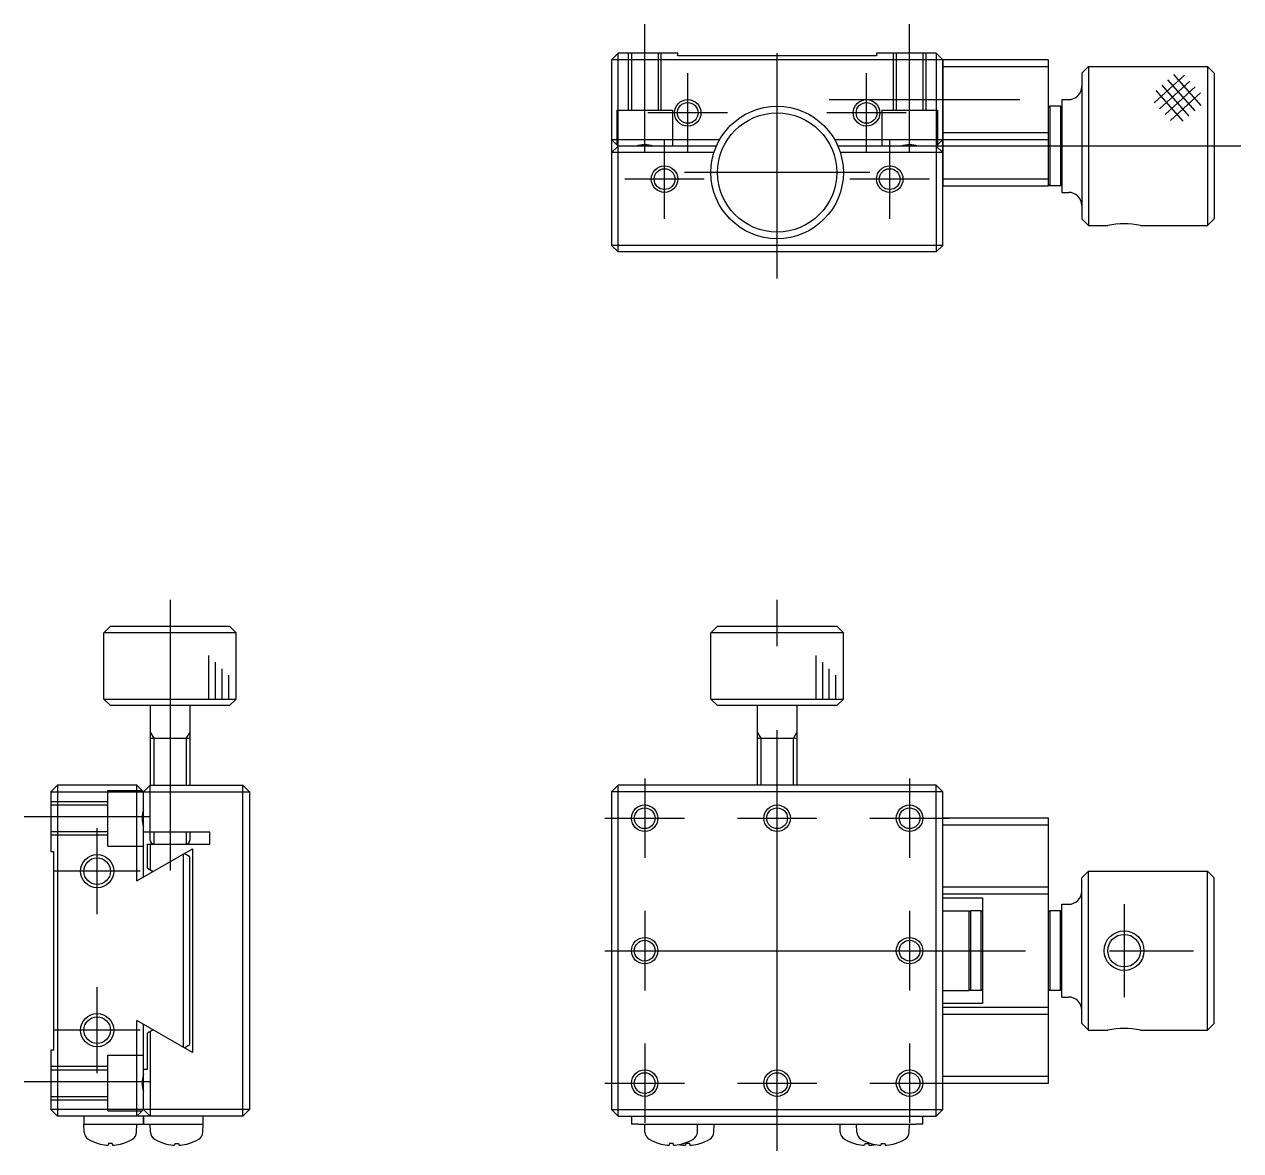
# Model space of a CAD drawing. Extents: x 1 to 221, y 0 to 139.
# Drawn here: x 31.8 to 123.6, y 54.2 to 139.2 of the extents above; entities that cross this region are included whole.
import ezdxf

# ---------------------------------------------------------------- set-up
doc = ezdxf.new("R2010")
doc.units = 0
doc.linetypes.add('CENTER', pattern=[50.8, 31.75, -6.35, 6.35, -6.35])
doc.linetypes.add('DASHED', pattern=[19.05, 12.7, -6.35])
doc.layers.get('0').update_dxf_attribs({"linetype": 'CONTINUOUS'})
doc.layers.add('CENTER', color=1, linetype='CENTER')

msp = doc.modelspace()

# ---------------------------------------------------------------- linework, layer by layer
at = {"color": 7, "linetype": 'CONTINUOUS'}
for p, q in [((76.149, 136.529), (76.649, 137.029)), ((76.649, 122.029), (76.649, 137.029)), ((81.149, 137.029), (76.649, 137.029)), ((81.149, 136.829), (81.149, 137.029)), ((100.649, 137.029), (96.149, 137.029)), ((96.149, 137.029), (96.149, 136.829)), ((100.649, 137.029), (101.149, 136.529)), ((100.649, 137.029), (100.649, 122.029)), ((76.149, 136.529), (76.149, 129.529)), ((101.149, 136.529), (76.149, 136.529)), ((96.149, 136.829), (81.149, 136.829)), ((101.149, 129.529), (101.149, 136.529)), ((101.149, 136.529), (101.149, 127.029)), ((109.149, 136.529), (101.149, 136.529)), ((101.149, 136.029), (109.149, 136.029)), ((109.149, 127.029), (109.149, 136.529)), ((111.649, 135.529), (112.149, 136.029)), ((112.149, 136.029), (112.149, 124.029)), ((112.149, 136.029), (121.149, 136.029)), ((121.149, 136.029), (121.149, 124.029)), ((121.649, 135.529), (121.149, 136.029)), ((111.649, 135.529), (111.649, 124.529)), ((121.649, 135.529), (121.649, 124.529)), ((110.149, 133.529), (110.149, 126.529)), ((110.149, 133.529), (110.649, 133.529)), ((109.149, 132.929), (109.249, 133.029)), ((109.249, 133.029), (109.249, 127.029)), ((110.049, 133.029), (109.249, 133.029)), ((110.049, 133.029), (110.049, 127.029)), ((110.149, 132.929), (110.049, 133.029)), ((76.649, 130.029), (76.149, 130.529)), ((76.149, 130.529), (84.319, 130.529)), ((92.98, 130.529), (101.149, 130.529)), ((101.149, 130.529), (100.649, 130.029)), ((109.149, 131.029), (101.149, 131.029)), ((101.149, 130.529), (109.149, 130.529)), ((76.149, 129.529), (76.649, 130.029)), ((83.88, 129.529), (76.149, 129.529)), ((76.149, 129.529), (76.149, 122.529)), ((84.067, 130.029), (76.649, 130.029)), ((100.649, 130.029), (93.232, 130.029)), ((101.149, 129.529), (93.419, 129.529)), ((100.649, 130.029), (101.149, 129.529)), ((101.149, 122.529), (101.149, 129.529)), ((109.149, 127.529), (101.149, 127.529)), ((101.149, 127.029), (109.149, 127.029)), ((109.149, 127.129), (109.249, 127.029)), ((110.049, 127.029), (109.249, 127.029)), ((110.149, 127.129), (110.049, 127.029)), ((110.149, 126.529), (110.649, 126.529)), ((111.649, 124.529), (112.149, 124.029)), ((112.149, 124.029), (113.62, 124.029)), ((116.079, 124.029), (121.149, 124.029)), ((121.649, 124.529), (121.149, 124.029)), ((76.649, 122.029), (76.149, 122.529)), ((101.149, 122.529), (76.149, 122.529)), ((101.149, 122.529), (100.649, 122.029)), ((100.649, 122.029), (76.649, 122.029)), ((38.309, 93.775), (37.809, 93.275)), ((38.309, 93.775), (47.309, 93.775)), ((47.309, 93.775), (47.809, 93.275)), ((84.149, 93.775), (83.649, 93.275)), ((84.149, 93.775), (93.149, 93.775)), ((93.149, 93.775), (93.649, 93.275)), ((47.809, 93.275), (37.809, 93.275)), ((37.809, 88.275), (37.809, 93.275)), ((47.809, 88.275), (47.809, 93.275)), ((93.649, 93.275), (83.649, 93.275)), ((83.649, 88.275), (83.649, 93.275)), ((93.649, 88.275), (93.649, 93.275)), ((37.809, 88.275), (47.809, 88.275)), ((38.309, 87.775), (37.809, 88.275)), ((47.309, 87.775), (47.809, 88.275)), ((83.649, 88.275), (93.649, 88.275)), ((84.149, 87.775), (83.649, 88.275)), ((93.149, 87.775), (93.649, 88.275)), ((47.309, 87.775), (38.309, 87.775)), ((41.309, 87.775), (41.309, 81.775)), ((44.309, 87.775), (44.309, 81.775)), ((93.149, 87.775), (84.149, 87.775)), ((87.149, 87.775), (87.149, 81.775)), ((90.149, 87.775), (90.149, 81.775)), ((41.309, 85.317), (44.309, 85.317)), ((87.149, 85.317), (90.149, 85.317)), ((33.809, 81.275), (34.309, 81.775)), ((34.309, 81.775), (34.309, 56.775)), ((40.309, 81.775), (34.309, 81.775)), ((40.309, 81.775), (40.809, 81.275)), ((40.309, 74.542), (40.309, 81.775)), ((41.309, 81.775), (40.809, 81.275)), ((41.309, 77.617), (41.309, 81.775)), ((41.309, 81.775), (48.309, 81.775)), ((48.309, 56.775), (48.309, 81.775)), ((48.809, 81.275), (48.309, 81.775)), ((76.149, 81.275), (76.649, 81.775)), ((76.649, 56.775), (76.649, 81.775)), ((100.649, 81.775), (76.649, 81.775)), ((100.649, 56.775), (100.649, 81.775)), ((100.649, 81.775), (101.149, 81.275)), ((33.809, 81.275), (48.809, 81.275)), ((33.809, 81.275), (33.809, 76.775)), ((40.809, 74.831), (40.809, 81.275)), ((48.809, 81.275), (48.809, 57.275)), ((76.149, 81.275), (76.149, 57.275)), ((101.149, 81.275), (76.149, 81.275)), ((101.149, 57.275), (101.149, 81.275)), ((109.149, 79.275), (101.149, 79.275)), ((109.149, 59.275), (109.149, 79.275)), ((45.809, 78.217), (40.809, 78.217)), ((44.309, 78.217), (44.309, 77.617)), ((45.809, 77.317), (45.809, 78.217)), ((101.149, 78.775), (109.149, 78.775)), ((41.109, 77.317), (45.809, 77.317)), ((41.109, 75.504), (41.109, 77.317)), ((41.309, 77.317), (41.309, 75.388)), ((33.809, 76.775), (34.009, 76.775)), ((34.009, 76.775), (34.009, 61.775)), ((40.309, 74.542), (44.509, 76.967)), ((43.809, 76.563), (43.809, 61.987)), ((44.309, 76.351), (43.876, 76.601)), ((44.309, 62.199), (44.309, 76.351)), ((44.509, 76.967), (44.509, 61.583)), ((41.109, 75.504), (41.542, 75.254)), ((111.649, 74.775), (112.149, 75.275)), ((111.649, 63.775), (111.649, 74.775)), ((112.149, 63.275), (112.149, 75.275)), ((112.149, 75.275), (121.149, 75.275)), ((121.149, 63.275), (121.149, 75.275)), ((121.649, 74.775), (121.149, 75.275)), ((121.649, 63.775), (121.649, 74.775)), ((109.149, 74.075), (101.149, 74.075)), ((101.149, 73.575), (109.149, 73.575)), ((101.149, 73.275), (104.149, 73.275)), ((104.149, 73.275), (104.149, 65.275)), ((110.149, 65.775), (110.149, 72.775)), ((110.149, 72.775), (110.649, 72.775)), ((101.149, 72.275), (103.149, 72.275)), ((103.149, 72.175), (103.249, 72.275)), ((103.149, 66.275), (103.149, 72.275)), ((103.249, 72.275), (103.249, 66.275)), ((104.049, 72.275), (103.249, 72.275)), ((104.049, 66.275), (104.049, 72.275)), ((104.149, 72.175), (104.049, 72.275)), ((109.149, 72.175), (109.249, 72.275)), ((109.249, 72.275), (109.249, 66.275)), ((110.049, 72.275), (109.249, 72.275)), ((110.049, 66.275), (110.049, 72.275)), ((110.149, 72.175), (110.049, 72.275)), ((101.149, 66.275), (103.149, 66.275)), ((103.149, 66.375), (103.249, 66.275)), ((104.049, 66.275), (103.249, 66.275)), ((104.149, 66.375), (104.049, 66.275)), ((109.149, 66.375), (109.249, 66.275)), ((110.049, 66.275), (109.249, 66.275)), ((110.149, 66.375), (110.049, 66.275)), ((104.149, 65.275), (101.149, 65.275)), ((110.149, 65.775), (110.649, 65.775)), ((109.149, 64.975), (101.149, 64.975)), ((101.149, 64.475), (109.149, 64.475)), ((44.509, 61.583), (40.309, 64.008)), ((40.309, 56.775), (40.309, 64.008)), ((40.809, 57.275), (40.809, 63.72)), ((111.649, 63.775), (112.149, 63.275)), ((121.649, 63.775), (121.149, 63.275)), ((41.542, 63.296), (41.109, 63.046)), ((41.109, 60.333), (41.109, 63.046)), ((41.309, 63.162), (41.309, 56.775)), ((112.149, 63.275), (113.62, 63.275)), ((116.079, 63.275), (121.149, 63.275)), ((33.809, 61.775), (33.809, 57.275)), ((34.009, 61.775), (33.809, 61.775)), ((43.876, 61.949), (44.309, 62.199)), ((48.809, 61.775), (48.809, 57.275)), ((40.809, 60.333), (41.109, 60.333)), ((40.809, 57.275), (40.809, 60.333)), ((109.149, 59.775), (101.149, 59.775)), ((101.149, 59.275), (109.149, 59.275)), ((34.309, 56.775), (33.809, 57.275)), ((48.809, 57.275), (33.809, 57.275)), ((40.809, 57.275), (40.309, 56.775)), ((40.809, 57.275), (41.309, 56.775)), ((48.309, 56.775), (48.809, 57.275)), ((76.149, 57.275), (101.149, 57.275)), ((76.649, 56.775), (76.149, 57.275)), ((101.149, 57.275), (100.649, 56.775)), ((48.309, 56.775), (34.309, 56.775)), ((36.309, 56.775), (36.309, 56.175)), ((36.309, 56.175), (45.309, 56.175)), ((36.33, 55.571), (36.309, 56.175)), ((40.287, 55.571), (40.309, 56.175)), ((40.809, 56.775), (40.809, 56.175)), ((40.809, 56.175), (40.809, 56.775)), ((41.33, 55.571), (41.309, 56.175)), ((45.287, 55.571), (45.309, 56.175)), ((45.309, 56.175), (45.309, 56.775)), ((76.649, 56.775), (100.649, 56.775)), ((77.649, 56.775), (77.649, 56.175)), ((78.149, 56.175), (77.649, 56.175)), ((78.149, 56.175), (99.149, 56.175)), ((78.671, 55.571), (78.649, 56.175)), ((82.628, 55.571), (82.649, 56.175)), ((83.878, 55.571), (83.899, 56.175)), ((93.421, 55.571), (93.399, 56.175)), ((94.671, 55.571), (94.649, 56.175)), ((98.628, 55.571), (98.649, 56.175)), ((99.649, 56.175), (99.149, 56.175)), ((99.649, 56.175), (99.649, 56.775)), ((37.391, 54.712), (37.39, 54.712)), ((38.17, 54.712), (38.146, 54.592)), ((38.447, 54.712), (38.17, 54.712)), ((38.447, 54.712), (38.471, 54.592)), ((39.227, 54.712), (39.226, 54.712)), ((42.39, 54.712), (42.391, 54.712)), ((43.17, 54.712), (43.146, 54.592)), ((43.17, 54.712), (43.447, 54.712)), ((43.447, 54.712), (43.471, 54.592)), ((44.226, 54.712), (44.227, 54.712)), ((79.732, 54.712), (79.731, 54.712)), ((80.511, 54.712), (80.487, 54.592)), ((80.788, 54.712), (80.511, 54.712)), ((80.788, 54.712), (80.812, 54.592)), ((81.568, 54.712), (81.567, 54.712)), ((81.761, 54.712), (81.737, 54.592)), ((82.038, 54.712), (81.761, 54.712)), ((82.038, 54.712), (82.062, 54.592)), ((82.818, 54.712), (82.817, 54.712)), ((94.481, 54.712), (94.482, 54.712)), ((95.261, 54.712), (95.237, 54.592)), ((95.261, 54.712), (95.538, 54.712)), ((95.538, 54.712), (95.562, 54.592)), ((95.731, 54.712), (95.732, 54.712)), ((96.511, 54.712), (96.487, 54.592)), ((96.511, 54.712), (96.788, 54.712)), ((96.788, 54.712), (96.812, 54.592)), ((97.567, 54.712), (97.568, 54.712))]:
    msp.add_line(p, q, dxfattribs=at)
at = {"color": 3, "linetype": 'DASHED'}
for p, q in [((77.399, 137.029), (77.399, 132.729)), ((77.643, 137.029), (77.643, 132.729)), ((79.656, 137.029), (79.656, 132.729)), ((79.899, 132.729), (79.899, 137.029)), ((97.399, 137.029), (97.399, 132.729)), ((97.643, 137.029), (97.643, 132.729)), ((99.656, 137.029), (99.656, 132.729)), ((99.899, 132.729), (99.899, 137.029)), ((76.549, 132.729), (80.749, 132.729)), ((76.549, 132.729), (76.549, 130.129)), ((80.749, 132.729), (80.749, 130.029)), ((96.549, 132.729), (100.749, 132.729)), ((96.549, 132.729), (96.549, 130.029)), ((100.749, 132.729), (100.749, 130.129)), ((38.109, 77.175), (38.109, 81.375)), ((38.109, 81.375), (40.709, 81.375)), ((38.109, 80.525), (33.809, 80.525)), ((33.809, 80.282), (38.109, 80.282)), ((33.809, 78.269), (38.109, 78.269)), ((33.809, 78.025), (38.109, 78.025)), ((38.109, 77.175), (40.809, 77.175)), ((38.109, 57.175), (38.109, 61.375)), ((38.109, 61.375), (40.809, 61.375)), ((38.109, 60.525), (33.809, 60.525)), ((33.809, 60.282), (38.109, 60.282)), ((33.809, 58.269), (38.109, 58.269)), ((33.809, 58.025), (38.109, 58.025)), ((38.109, 57.175), (40.709, 57.175))]:
    msp.add_line(p, q, dxfattribs=at)
at = {"color": 3, "linetype": 'CONTINUOUS'}
for p, q in [((117.125, 133.281), (119.417, 135.383)), ((118.137, 135.019), (120.194, 132.691)), ((118.587, 135.417), (120.643, 133.088)), ((117.238, 134.225), (119.294, 131.897)), ((117.531, 132.839), (119.814, 134.933)), ((117.687, 134.622), (119.744, 132.294)), ((117.936, 132.397), (120.211, 134.484)), ((118.342, 131.955), (120.609, 134.034)), ((45.749, 88.279), (45.749, 91.566)), ((46.249, 88.279), (46.249, 91.066)), ((91.59, 88.279), (91.59, 91.566)), ((92.09, 88.279), (92.09, 91.066)), ((46.749, 88.279), (46.749, 90.566)), ((47.249, 88.279), (47.249, 90.066)), ((92.59, 88.279), (92.59, 90.566)), ((93.09, 88.279), (93.09, 90.066)), ((41.309, 85.785), (41.579, 85.317)), ((44.309, 85.785), (44.038, 85.317)), ((87.149, 85.785), (87.42, 85.317)), ((90.149, 85.785), (89.879, 85.317)), ((41.579, 85.317), (41.579, 81.775)), ((44.038, 85.317), (44.038, 81.775)), ((87.42, 85.317), (87.42, 81.775)), ((89.879, 81.775), (89.879, 85.317)), ((41.579, 78.217), (41.579, 77.317)), ((44.038, 78.217), (44.038, 77.317))]:
    msp.add_line(p, q, dxfattribs=at)
for centre, radius in [((81.899, 132.529), 1), ((95.399, 132.529), 1), ((80.149, 127.529), 1), ((97.149, 127.529), 1), ((78.649, 79.275), 1), ((88.649, 79.275), 1), ((98.649, 79.275), 1), ((37.309, 75.275), 1.25), ((114.849, 69.275), 1.5), ((78.649, 69.275), 1), ((98.649, 69.275), 1), ((37.309, 63.275), 1.25), ((78.649, 59.275), 1), ((88.649, 59.275), 1), ((98.649, 59.275), 1)]:
    msp.add_circle(centre, radius, dxfattribs=at)
at = {"color": 7, "linetype": 'CONTINUOUS'}
for centre, radius in [((81.899, 132.529), 0.783), ((95.399, 132.529), 0.783), ((88.649, 128.029), 5), ((88.649, 128.029), 4.5), ((80.149, 127.529), 0.783), ((97.149, 127.529), 0.783), ((78.649, 79.275), 0.783), ((88.649, 79.275), 0.783), ((98.649, 79.275), 0.783), ((37.309, 75.275), 1.006), ((78.649, 69.275), 0.783), ((98.649, 69.275), 0.783), ((114.849, 69.275), 1.23), ((37.309, 63.275), 1.006), ((78.649, 59.275), 0.783), ((88.649, 59.275), 0.783), ((98.649, 59.275), 0.783)]:
    msp.add_circle(centre, radius, dxfattribs=at)
for centre, radius, start, end in [((110.649, 134.529), 1, 270, 0), ((78.649, 128.029), 2.1, 72.24721, 107.75279), ((98.649, 128.029), 2.1, 72.24721, 107.75279), ((110.649, 125.529), 1, 0, 90), ((114.849, 118.157), 6, 78.17538, 101.82462), ((42.809, 79.275), 2.1, 162.24721, 197.75279), ((41.609, 77.617), 0.3, 180, 270), ((44.009, 77.617), 0.3, 270, 0), ((110.649, 73.775), 1, 270, 0), ((110.649, 64.775), 1, 0, 90), ((114.849, 57.402), 6, 78.17538, 101.82462), ((42.809, 59.275), 2.1, 162.24721, 197.75279), ((36.969, 55.593), 0.64, 182, 238.45538), ((39.648, 55.593), 0.64, 301.54462, 358), ((41.969, 55.593), 0.64, 182, 238.45538), ((44.648, 55.593), 0.64, 301.54462, 358), ((79.31, 55.593), 0.64, 182, 238.45538), ((81.989, 55.593), 0.64, 301.54462, 358), ((83.239, 55.593), 0.64, 301.54462, 358), ((94.06, 55.593), 0.64, 182, 238.45538), ((95.31, 55.593), 0.64, 182, 238.45538), ((97.989, 55.593), 0.64, 301.54462, 358), ((38.309, 57.775), 3.2, 238.45538, 252.98882), ((37.39, 54.772), 0.06, 252.98882, 270), ((38.304, 57.784), 3.204, 253.44375, 264.89639), ((38.143, 55.972), 1.385, 264.89687, 265.3919), ((38.144, 55.983), 1.396, 265.38973, 265.88661), ((38.138, 55.901), 1.314, 265.88435, 266.40943), ((38.128, 55.742), 1.155, 266.40671, 266.99002), ((38.12, 55.589), 1.002, 266.99389, 267.63854), ((38.116, 55.512), 0.924, 267.64193, 267.97695), ((38.114, 55.446), 0.859, 267.97657, 268.32534), ((38.112, 55.372), 0.784, 268.32488, 268.69262), ((38.11, 55.29), 0.702, 268.69206, 269.08529), ((38.109, 55.204), 0.616, 269.08456, 269.5116), ((38.108, 55.115), 0.528, 269.51064, 269.98244), ((38.108, 55.032), 0.444, 269.98228, 270.51144), ((38.108, 54.98), 0.392, 270.51129, 271.08639), ((38.109, 54.928), 0.341, 271.08514, 271.71929), ((38.111, 54.876), 0.288, 271.71764, 272.43), ((38.113, 54.825), 0.237, 272.42775, 273.24443), ((38.116, 54.777), 0.189, 273.24124, 274.19906), ((38.119, 54.733), 0.145, 274.19438, 275.34722), ((38.123, 54.694), 0.106, 275.34003, 276.77023), ((38.127, 54.663), 0.0743, 276.76001, 278.5945), ((38.13, 54.641), 0.0521, 278.58717, 280.89234), ((38.133, 54.624), 0.0349, 280.87521, 283.85841), ((38.136, 54.611), 0.0218, 283.82582, 287.87013), ((38.139, 54.602), 0.0126, 287.81345, 293.59086), ((38.142, 54.597), 0.00663, 293.50228, 302.32022), ((38.143, 54.594), 0.00314, 302.16967, 316.63067), ((38.145, 54.593), 0.00149, 316.58172, 340.38167), ((38.473, 54.593), 0.00148, 199.66688, 223.33711), ((38.474, 54.594), 0.00311, 223.32271, 237.7343), ((38.476, 54.597), 0.00652, 237.5517, 246.4044), ((38.478, 54.602), 0.0125, 246.27823, 252.05167), ((38.481, 54.611), 0.0216, 251.98924, 256.02482), ((38.484, 54.623), 0.0345, 255.99053, 258.97289), ((38.487, 54.64), 0.0515, 258.95309, 261.25789), ((38.491, 54.661), 0.0731, 261.24585, 263.09224), ((38.494, 54.689), 0.101, 263.09054, 264.58571), ((38.498, 54.728), 0.14, 264.57747, 265.76815), ((38.501, 54.773), 0.185, 265.76293, 266.74174), ((38.504, 54.823), 0.235, 266.73824, 267.56499), ((38.506, 54.877), 0.289, 267.56254, 268.27753), ((38.508, 54.933), 0.345, 268.27576, 268.90724), ((38.509, 54.989), 0.401, 268.90591, 269.47436), ((38.509, 55.043), 0.455, 269.47333, 269.99411), ((38.509, 55.097), 0.509, 269.99439, 270.47722), ((38.509, 55.187), 0.599, 270.47684, 270.91042), ((38.507, 55.279), 0.691, 270.90961, 271.30521), ((38.505, 55.367), 0.78, 271.30459, 271.67156), ((38.503, 55.449), 0.861, 271.67107, 272.0166), ((38.5, 55.522), 0.934, 272.0162, 272.34601), ((38.498, 55.584), 0.997, 272.34567, 272.66442), ((38.495, 55.634), 1.047, 272.66413, 272.97573), ((38.491, 55.718), 1.13, 272.98166, 273.57741), ((38.481, 55.884), 1.297, 273.5748, 274.1087), ((38.473, 55.987), 1.4, 274.10784, 275.1029), ((38.313, 57.784), 3.204, 275.10361, 286.55625), ((39.227, 54.772), 0.06, 270, 287.01118), ((38.309, 57.775), 3.2, 287.01118, 301.54462), ((43.309, 57.775), 3.2, 238.45538, 252.98882), ((42.39, 54.772), 0.06, 252.98882, 270), ((43.304, 57.784), 3.204, 253.44375, 264.89639), ((43.144, 55.987), 1.4, 264.8971, 265.89216), ((43.137, 55.884), 1.297, 265.8913, 266.4252), ((43.126, 55.718), 1.13, 266.42259, 267.01834), ((43.122, 55.634), 1.047, 267.02427, 267.33587), ((43.119, 55.584), 0.997, 267.33558, 267.65433), ((43.117, 55.522), 0.934, 267.65399, 267.9838), ((43.114, 55.449), 0.861, 267.9834, 268.32893), ((43.112, 55.367), 0.78, 268.32844, 268.69541), ((43.11, 55.279), 0.691, 268.69479, 269.09039), ((43.109, 55.187), 0.599, 269.08958, 269.52316), ((43.108, 55.097), 0.509, 269.52278, 270.00561), ((43.108, 55.043), 0.455, 270.00589, 270.52667), ((43.108, 54.989), 0.401, 270.52564, 271.09409), ((43.109, 54.933), 0.345, 271.09276, 271.72424), ((43.111, 54.877), 0.289, 271.72247, 272.43746), ((43.113, 54.823), 0.235, 272.43501, 273.26176), ((43.116, 54.773), 0.185, 273.25826, 274.23707), ((43.12, 54.728), 0.14, 274.23185, 275.42253), ((43.123, 54.689), 0.101, 275.41429, 276.90946), ((43.127, 54.661), 0.0731, 276.90776, 278.75415), ((43.13, 54.64), 0.0515, 278.74211, 281.04691), ((43.133, 54.623), 0.0345, 281.02711, 284.00947), ((43.136, 54.611), 0.0216, 283.97518, 288.01076), ((43.139, 54.602), 0.0125, 287.94833, 293.72177), ((43.142, 54.597), 0.00652, 293.5956, 302.4483), ((43.143, 54.594), 0.00311, 302.2657, 316.67729), ((43.145, 54.593), 0.00148, 316.66289, 340.33312), ((43.473, 54.593), 0.00149, 199.61833, 223.41828), ((43.474, 54.594), 0.00314, 223.36933, 237.83033), ((43.476, 54.597), 0.00663, 237.67978, 246.49772), ((43.478, 54.602), 0.0126, 246.40914, 252.18655), ((43.481, 54.611), 0.0218, 252.12987, 256.17418), ((43.484, 54.624), 0.0349, 256.14159, 259.12479), ((43.487, 54.641), 0.0521, 259.10766, 261.41283), ((43.491, 54.663), 0.0743, 261.4055, 263.23999), ((43.494, 54.694), 0.106, 263.22977, 264.65997), ((43.498, 54.733), 0.145, 264.65278, 265.80562), ((43.501, 54.777), 0.189, 265.80094, 266.75876), ((43.504, 54.825), 0.237, 266.75557, 267.57225), ((43.506, 54.876), 0.288, 267.57, 268.28236), ((43.508, 54.928), 0.341, 268.28071, 268.91486), ((43.509, 54.98), 0.392, 268.91361, 269.48871), ((43.509, 55.032), 0.444, 269.48856, 270.01772), ((43.509, 55.115), 0.528, 270.01756, 270.48936), ((43.508, 55.204), 0.616, 270.4884, 270.91544), ((43.507, 55.29), 0.702, 270.91471, 271.30794), ((43.505, 55.372), 0.784, 271.30738, 271.67512), ((43.503, 55.446), 0.859, 271.67466, 272.02343), ((43.501, 55.512), 0.924, 272.02305, 272.35807), ((43.497, 55.589), 1.002, 272.36146, 273.00611), ((43.489, 55.742), 1.155, 273.00998, 273.59329), ((43.479, 55.901), 1.314, 273.59057, 274.11565), ((43.474, 55.983), 1.396, 274.11339, 274.61027), ((43.475, 55.972), 1.385, 274.6081, 275.10313), ((43.313, 57.784), 3.204, 275.10361, 286.55625), ((44.227, 54.772), 0.06, 270, 287.01118), ((43.309, 57.775), 3.2, 287.01118, 301.54462), ((80.649, 57.775), 3.2, 238.45538, 252.98882), ((79.731, 54.772), 0.06, 252.98882, 270), ((80.645, 57.784), 3.204, 253.44379, 264.89634), ((80.483, 55.972), 1.385, 264.89687, 265.3919), ((80.484, 55.983), 1.396, 265.38973, 265.88661), ((80.479, 55.901), 1.314, 265.88435, 266.40943), ((80.469, 55.742), 1.155, 266.40671, 266.99002), ((80.461, 55.589), 1.002, 266.99389, 267.63854), ((80.457, 55.512), 0.924, 267.64193, 267.97695), ((80.455, 55.446), 0.859, 267.97657, 268.32534), ((80.453, 55.372), 0.784, 268.32488, 268.69262), ((80.451, 55.29), 0.702, 268.69206, 269.08529), ((80.45, 55.204), 0.616, 269.08456, 269.5116), ((80.449, 55.115), 0.528, 269.51064, 269.98244), ((80.449, 55.032), 0.444, 269.98228, 270.51144), ((80.449, 54.98), 0.392, 270.51129, 271.08639), ((80.45, 54.928), 0.341, 271.08514, 271.71929), ((80.452, 54.876), 0.288, 271.71764, 272.43), ((80.454, 54.825), 0.237, 272.42775, 273.24443), ((80.457, 54.777), 0.189, 273.24124, 274.19906), ((80.46, 54.733), 0.145, 274.19438, 275.34722), ((80.464, 54.694), 0.106, 275.34003, 276.77023), ((80.467, 54.663), 0.0743, 276.76001, 278.5945), ((80.471, 54.641), 0.0521, 278.58717, 280.89234), ((80.474, 54.624), 0.0349, 280.87521, 283.85841), ((80.477, 54.611), 0.0218, 283.82582, 287.87013), ((80.48, 54.602), 0.0126, 287.81345, 293.59086), ((80.482, 54.597), 0.00663, 293.50228, 302.32022), ((80.484, 54.594), 0.00314, 302.16967, 316.63067), ((80.485, 54.593), 0.00149, 316.58172, 340.38167), ((80.813, 54.593), 0.00148, 199.66688, 223.33711), ((80.815, 54.594), 0.00311, 223.32271, 237.7343), ((80.816, 54.597), 0.00652, 237.5517, 246.4044), ((80.819, 54.602), 0.0125, 246.27823, 252.05167), ((80.822, 54.611), 0.0216, 251.98924, 256.02482), ((80.825, 54.623), 0.0345, 255.99053, 258.97289), ((80.828, 54.64), 0.0515, 258.95309, 261.25789), ((80.831, 54.661), 0.0731, 261.24585, 263.09224), ((80.835, 54.689), 0.101, 263.09054, 264.58571), ((80.838, 54.728), 0.14, 264.57747, 265.76815), ((80.842, 54.773), 0.185, 265.76293, 266.74174), ((80.845, 54.823), 0.235, 266.73824, 267.56499), ((80.847, 54.877), 0.289, 267.56254, 268.27753), ((80.849, 54.933), 0.345, 268.27576, 268.90724), ((80.85, 54.989), 0.401, 268.90591, 269.47436), ((80.85, 55.043), 0.455, 269.47333, 269.99411), ((80.85, 55.097), 0.509, 269.99439, 270.47722), ((80.85, 55.187), 0.599, 270.47684, 270.91042), ((80.848, 55.279), 0.691, 270.90961, 271.30521), ((80.846, 55.367), 0.78, 271.30459, 271.67156), ((80.844, 55.449), 0.861, 271.67107, 272.0166), ((80.841, 55.522), 0.934, 272.0162, 272.34601), ((80.839, 55.584), 0.997, 272.34567, 272.66442), ((80.836, 55.634), 1.047, 272.66413, 272.97573), ((80.832, 55.718), 1.13, 272.98166, 273.57741), ((80.822, 55.884), 1.297, 273.5748, 274.1087), ((80.814, 55.987), 1.4, 274.10784, 275.1029), ((80.654, 57.784), 3.204, 275.10364, 286.55623), ((81.896, 57.785), 3.206, 258.82838, 264.89512), ((81.568, 54.772), 0.06, 270, 287.01118), ((80.649, 57.775), 3.2, 287.01118, 301.54462), ((81.733, 55.972), 1.385, 264.89687, 265.3919), ((81.734, 55.983), 1.396, 265.38973, 265.88661), ((81.729, 55.901), 1.314, 265.88435, 266.40943), ((81.719, 55.742), 1.155, 266.40671, 266.99002), ((81.711, 55.589), 1.002, 266.99389, 267.63854), ((81.707, 55.512), 0.924, 267.64193, 267.97695), ((81.705, 55.446), 0.859, 267.97657, 268.32534), ((81.703, 55.372), 0.784, 268.32488, 268.69262), ((81.701, 55.29), 0.702, 268.69206, 269.08529), ((81.7, 55.204), 0.616, 269.08456, 269.5116), ((81.699, 55.115), 0.528, 269.51064, 269.98244), ((81.699, 55.032), 0.444, 269.98228, 270.51144), ((81.699, 54.98), 0.392, 270.51129, 271.08639), ((81.7, 54.928), 0.341, 271.08514, 271.71929), ((81.702, 54.876), 0.288, 271.71764, 272.43), ((81.704, 54.825), 0.237, 272.42775, 273.24443), ((81.707, 54.777), 0.189, 273.24124, 274.19906), ((81.71, 54.733), 0.145, 274.19438, 275.34722), ((81.714, 54.694), 0.106, 275.34003, 276.77023), ((81.717, 54.663), 0.0743, 276.76001, 278.5945), ((81.721, 54.641), 0.0521, 278.58717, 280.89234), ((81.724, 54.624), 0.0349, 280.87521, 283.85841), ((81.727, 54.611), 0.0218, 283.82582, 287.87013), ((81.73, 54.602), 0.0126, 287.81345, 293.59086), ((81.732, 54.597), 0.00663, 293.50228, 302.32022), ((81.734, 54.594), 0.00314, 302.16967, 316.63067), ((81.735, 54.593), 0.00149, 316.58172, 340.38167), ((82.063, 54.593), 0.00148, 199.66688, 223.33711), ((82.065, 54.594), 0.00311, 223.32271, 237.7343), ((82.066, 54.597), 0.00652, 237.5517, 246.4044), ((82.069, 54.602), 0.0125, 246.27823, 252.05167), ((82.072, 54.611), 0.0216, 251.98924, 256.02482), ((82.075, 54.623), 0.0345, 255.99053, 258.97289), ((82.078, 54.64), 0.0515, 258.95309, 261.25789), ((82.081, 54.661), 0.0731, 261.24585, 263.09224), ((82.085, 54.689), 0.101, 263.09054, 264.58571), ((82.088, 54.728), 0.14, 264.57747, 265.76815), ((82.092, 54.773), 0.185, 265.76293, 266.74174), ((82.095, 54.823), 0.235, 266.73824, 267.56499), ((82.097, 54.877), 0.289, 267.56254, 268.27753), ((82.099, 54.933), 0.345, 268.27576, 268.90724), ((82.1, 54.989), 0.401, 268.90591, 269.47436), ((82.1, 55.043), 0.455, 269.47333, 269.99411), ((82.1, 55.097), 0.509, 269.99439, 270.47722), ((82.1, 55.187), 0.599, 270.47684, 270.91042), ((82.098, 55.279), 0.691, 270.90961, 271.30521), ((82.096, 55.367), 0.78, 271.30459, 271.67156), ((82.094, 55.449), 0.861, 271.67107, 272.0166), ((82.091, 55.522), 0.934, 272.0162, 272.34601), ((82.089, 55.584), 0.997, 272.34567, 272.66442), ((82.086, 55.634), 1.047, 272.66413, 272.97573), ((82.082, 55.718), 1.13, 272.98166, 273.57741), ((82.072, 55.884), 1.297, 273.5748, 274.1087), ((82.064, 55.987), 1.4, 274.10784, 275.1029), ((81.904, 57.784), 3.204, 275.10364, 286.55623), ((82.818, 54.772), 0.06, 270, 287.01118), ((81.899, 57.775), 3.2, 287.01118, 301.54462), ((95.399, 57.775), 3.2, 238.45538, 252.98882), ((94.481, 54.772), 0.06, 252.98882, 270), ((95.395, 57.784), 3.204, 253.44377, 264.89636), ((96.649, 57.775), 3.2, 238.45538, 252.98882), ((95.235, 55.987), 1.4, 264.8971, 265.89216), ((95.227, 55.884), 1.297, 265.8913, 266.4252), ((95.217, 55.718), 1.13, 266.42259, 267.01834), ((95.213, 55.634), 1.047, 267.02427, 267.33587), ((95.21, 55.584), 0.997, 267.33558, 267.65433), ((95.208, 55.522), 0.934, 267.65399, 267.9838), ((95.205, 55.449), 0.861, 267.9834, 268.32893), ((95.203, 55.367), 0.78, 268.32844, 268.69541), ((95.201, 55.279), 0.691, 268.69479, 269.09039), ((95.199, 55.187), 0.599, 269.08958, 269.52316), ((95.199, 55.097), 0.509, 269.52278, 270.00561), ((95.199, 55.043), 0.455, 270.00589, 270.52667), ((95.199, 54.989), 0.401, 270.52564, 271.09409), ((95.2, 54.933), 0.345, 271.09276, 271.72424), ((95.202, 54.877), 0.289, 271.72247, 272.43746), ((95.204, 54.823), 0.235, 272.43501, 273.26176), ((95.207, 54.773), 0.185, 273.25826, 274.23707), ((95.21, 54.728), 0.14, 274.23185, 275.42253), ((95.214, 54.689), 0.101, 275.41429, 276.90946), ((95.218, 54.661), 0.0731, 276.90776, 278.75415), ((95.221, 54.64), 0.0515, 278.74211, 281.04691), ((95.224, 54.623), 0.0345, 281.02711, 284.00947), ((95.227, 54.611), 0.0216, 283.97518, 288.01076), ((95.23, 54.602), 0.0125, 287.94833, 293.72177), ((95.232, 54.597), 0.00652, 293.5956, 302.4483), ((95.234, 54.594), 0.00311, 302.2657, 316.67729), ((95.236, 54.593), 0.00148, 316.66289, 340.33312), ((95.565, 54.594), 0.00314, 223.36933, 237.83033), ((95.563, 54.593), 0.00149, 199.61833, 223.41828), ((95.567, 54.597), 0.00663, 237.67978, 246.49772), ((95.569, 54.602), 0.0126, 246.40914, 252.18655), ((95.572, 54.611), 0.0218, 252.12987, 256.17418), ((95.575, 54.624), 0.0349, 256.14159, 259.12479), ((95.578, 54.641), 0.0521, 259.10766, 261.41283), ((95.582, 54.663), 0.0743, 261.4055, 263.23999), ((95.585, 54.694), 0.106, 263.22977, 264.65997), ((95.589, 54.733), 0.145, 264.65278, 265.80562), ((95.592, 54.777), 0.189, 265.80094, 266.75876), ((95.595, 54.825), 0.237, 266.75557, 267.57225), ((95.597, 54.876), 0.288, 267.57, 268.28236), ((95.599, 54.928), 0.341, 268.28071, 268.91486), ((95.6, 54.98), 0.392, 268.91361, 269.48871), ((95.6, 55.032), 0.444, 269.48856, 270.01772), ((95.6, 55.115), 0.528, 270.01756, 270.48936), ((95.599, 55.204), 0.616, 270.4884, 270.91544), ((95.598, 55.29), 0.702, 270.91471, 271.30794), ((95.596, 55.372), 0.784, 271.30738, 271.67512), ((95.594, 55.446), 0.859, 271.67466, 272.02343), ((95.592, 55.512), 0.924, 272.02305, 272.35807), ((95.588, 55.589), 1.002, 272.36146, 273.00611), ((95.58, 55.742), 1.155, 273.00998, 273.59329), ((95.57, 55.901), 1.314, 273.59057, 274.11565), ((95.564, 55.983), 1.396, 274.11339, 274.61027), ((95.565, 55.972), 1.385, 274.6081, 275.10313), ((95.403, 57.785), 3.206, 275.10488, 281.17162), ((95.731, 54.772), 0.06, 252.98882, 270), ((96.645, 57.784), 3.204, 253.44377, 264.89636), ((96.485, 55.987), 1.4, 264.8971, 265.89216), ((96.477, 55.884), 1.297, 265.8913, 266.4252), ((96.467, 55.718), 1.13, 266.42259, 267.01834), ((96.463, 55.634), 1.047, 267.02427, 267.33587), ((96.46, 55.584), 0.997, 267.33558, 267.65433), ((96.458, 55.522), 0.934, 267.65399, 267.9838), ((96.455, 55.449), 0.861, 267.9834, 268.32893), ((96.453, 55.367), 0.78, 268.32844, 268.69541), ((96.451, 55.279), 0.691, 268.69479, 269.09039), ((96.449, 55.187), 0.599, 269.08958, 269.52316), ((96.449, 55.097), 0.509, 269.52278, 270.00561), ((96.449, 55.043), 0.455, 270.00589, 270.52667), ((96.449, 54.989), 0.401, 270.52564, 271.09409), ((96.45, 54.933), 0.345, 271.09276, 271.72424), ((96.452, 54.877), 0.289, 271.72247, 272.43746), ((96.454, 54.823), 0.235, 272.43501, 273.26176), ((96.457, 54.773), 0.185, 273.25826, 274.23707), ((96.46, 54.728), 0.14, 274.23185, 275.42253), ((96.464, 54.689), 0.101, 275.41429, 276.90946), ((96.468, 54.661), 0.0731, 276.90776, 278.75415), ((96.471, 54.64), 0.0515, 278.74211, 281.04691), ((96.474, 54.623), 0.0345, 281.02711, 284.00947), ((96.477, 54.611), 0.0216, 283.97518, 288.01076), ((96.48, 54.602), 0.0125, 287.94833, 293.72177), ((96.482, 54.597), 0.00652, 293.5956, 302.4483), ((96.484, 54.594), 0.00311, 302.2657, 316.67729), ((96.486, 54.593), 0.00148, 316.66289, 340.33312), ((96.815, 54.594), 0.00314, 223.36933, 237.83033), ((96.813, 54.593), 0.00149, 199.61833, 223.41828), ((96.817, 54.597), 0.00663, 237.67978, 246.49772), ((96.819, 54.602), 0.0126, 246.40914, 252.18655), ((96.822, 54.611), 0.0218, 252.12987, 256.17418), ((96.825, 54.624), 0.0349, 256.14159, 259.12479), ((96.828, 54.641), 0.0521, 259.10766, 261.41283), ((96.832, 54.663), 0.0743, 261.4055, 263.23999), ((96.835, 54.694), 0.106, 263.22977, 264.65997), ((96.839, 54.733), 0.145, 264.65278, 265.80562), ((96.842, 54.777), 0.189, 265.80094, 266.75876), ((96.845, 54.825), 0.237, 266.75557, 267.57225), ((96.847, 54.876), 0.288, 267.57, 268.28236), ((96.849, 54.928), 0.341, 268.28071, 268.91486), ((96.85, 54.98), 0.392, 268.91361, 269.48871), ((96.85, 55.032), 0.444, 269.48856, 270.01772), ((96.85, 55.115), 0.528, 270.01756, 270.48936), ((96.849, 55.204), 0.616, 270.4884, 270.91544), ((96.848, 55.29), 0.702, 270.91471, 271.30794), ((96.846, 55.372), 0.784, 271.30738, 271.67512), ((96.844, 55.446), 0.859, 271.67466, 272.02343), ((96.842, 55.512), 0.924, 272.02305, 272.35807), ((96.838, 55.589), 1.002, 272.36146, 273.00611), ((96.83, 55.742), 1.155, 273.00998, 273.59329), ((96.82, 55.901), 1.314, 273.59057, 274.11565), ((96.814, 55.983), 1.396, 274.11339, 274.61027), ((96.815, 55.972), 1.385, 274.6081, 275.10313), ((96.654, 57.784), 3.204, 275.10366, 286.55621), ((97.568, 54.772), 0.06, 270, 287.01118), ((96.649, 57.775), 3.2, 287.01118, 301.54462)]:
    msp.add_arc(centre, radius, start, end, dxfattribs=at)
at = {"layer": 'CENTER', "color": 1, "linetype": 'CENTER'}
for p, q in [((78.649, 129.529), (78.649, 139.216)), ((98.649, 129.529), (98.649, 139.216)), ((88.649, 120.029), (88.649, 137.029)), ((81.899, 129.529), (81.899, 135.529)), ((95.399, 129.529), (95.399, 135.529)), ((92.568, 133.529), (106.983, 133.529)), ((84.899, 132.529), (78.899, 132.529)), ((98.399, 132.529), (92.399, 132.529)), ((80.149, 124.529), (80.149, 130.529)), ((97.149, 124.529), (97.149, 130.529)), ((123.649, 130.029), (100.649, 130.029)), ((95.649, 128.029), (81.649, 128.029)), ((83.149, 127.529), (77.149, 127.529)), ((100.149, 127.529), (94.149, 127.529)), ((42.809, 95.775), (42.809, 75.317)), ((88.649, 54.175), (88.649, 95.775)), ((78.649, 82.275), (78.649, 76.275)), ((98.649, 82.275), (98.649, 76.275)), ((31.809, 79.4), (41.309, 79.4)), ((75.649, 79.275), (81.649, 79.275)), ((85.649, 79.275), (91.649, 79.275)), ((95.649, 79.275), (101.649, 79.275)), ((37.309, 72.025), (37.309, 78.525)), ((40.559, 75.275), (34.059, 75.275)), ((114.849, 72.775), (114.849, 65.775)), ((78.649, 72.275), (78.649, 66.275)), ((98.649, 72.275), (98.649, 66.275)), ((75.649, 69.275), (123.649, 69.275)), ((37.309, 60.025), (37.309, 66.525)), ((40.559, 63.275), (34.059, 63.275)), ((78.649, 62.275), (78.649, 56.275)), ((98.649, 62.275), (98.649, 56.275)), ((31.809, 59.4), (41.309, 59.4)), ((75.649, 59.275), (81.649, 59.275)), ((85.649, 59.275), (91.649, 59.275)), ((95.649, 59.275), (101.649, 59.275))]:
    msp.add_line(p, q, dxfattribs=at)

doc.saveas('drawing.dxf')
